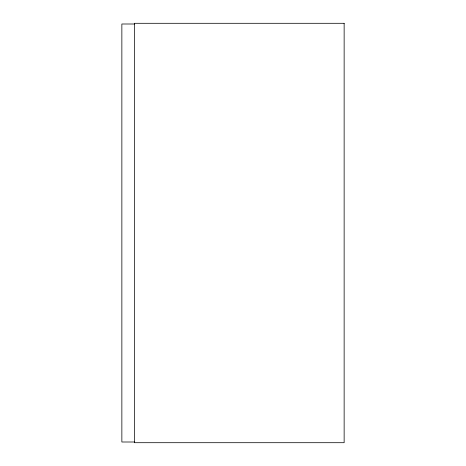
<?xml version="1.0" encoding="UTF-8"?>
<svg xmlns="http://www.w3.org/2000/svg" width="466" height="466" viewBox="0 0 466 466"><rect width="100%" height="100%" fill="white"/><g stroke="black" fill="none" stroke-linecap="round" stroke-linejoin="round"><path stroke-width="0.7" d="M134.441 23.999L121.859 23.999L121.859 442.001L134.441 442.001M344.141 23.3L134.441 23.3L134.441 442.7L344.141 442.7L344.141 23.3"/></g></svg>
